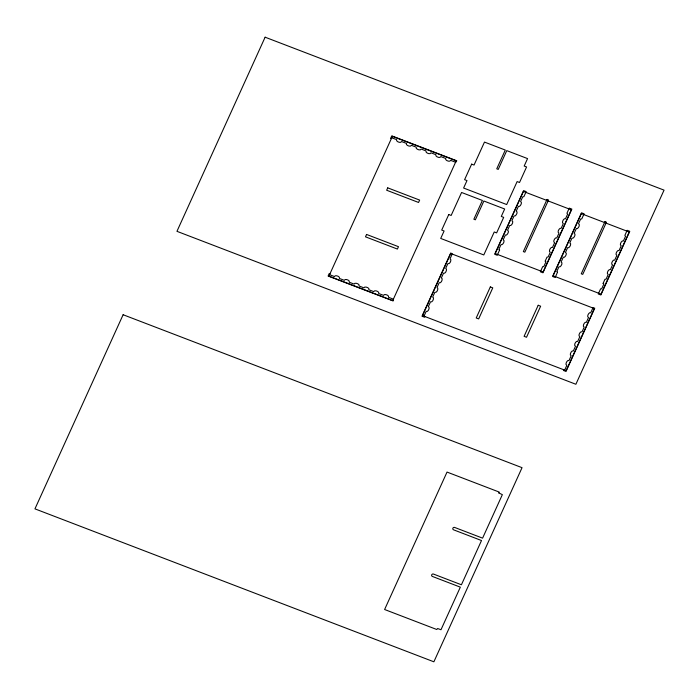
<?xml version="1.0" encoding="UTF-8"?>
<svg xmlns="http://www.w3.org/2000/svg" width="699" height="699" viewBox="0 0 699 699"><rect width="100%" height="100%" fill="white"/><g stroke="black" fill="none" stroke-linecap="round" stroke-linejoin="round"><path stroke-width="1.05" d="M423.987 316.184L426.163 311.404C428.155 312.558 430.409 306.861 428.33 306.625L430.505 301.846C432.62 302.973 434.717 297.258 432.672 297.066L434.839 292.287C436.936 293.414 439.077 287.743 437.015 287.507L439.182 282.728C441.305 283.855 443.402 278.15 441.357 277.957L443.524 273.178C445.516 274.331 447.779 268.634 445.691 268.399L447.867 263.619C449.955 264.738 452.113 259.111 450.034 258.84L452.244 253.912L450.741 252.951L421.995 316.236L424.59 317.232L424.913 316.533M563.735 369.754L563.42 370.453L566.015 371.449L594.762 308.163L592.953 307.857L590.699 312.768C589.222 311.518 586.138 316.962 588.532 317.547L586.365 322.326C584.722 321.103 581.891 326.59 584.189 327.106L582.022 331.885C580.441 330.662 577.479 336.036 579.847 336.665L577.68 341.435C576.055 340.247 573.163 345.612 575.513 346.215L573.337 350.994C571.852 349.745 568.776 355.188 571.17 355.774L568.995 360.553C567.3 359.356 564.556 364.843 566.828 365.332L564.661 370.112M391.746 137.773L396.656 139.651C395.319 141.285 400.955 143.749 401.558 141.539L406.469 143.417C405.193 145.243 410.881 147.419 411.379 145.305L416.289 147.183C414.961 148.817 420.597 151.281 421.2 149.062L426.11 150.949C424.826 152.705 430.435 155.012 431.021 152.828L435.931 154.715C434.603 156.358 440.23 158.813 440.842 156.593L445.752 158.481C444.468 160.237 450.077 162.535 450.663 160.359L455.722 162.273L456.788 160.796L391.763 135.868L390.619 138.393L391.335 138.664M329.963 273.781L329.246 273.501L328.102 276.035L393.126 300.963L393.546 299.242L388.478 297.267C389.78 295.249 383.856 293.353 383.568 295.38L378.657 293.501C379.968 291.666 374.271 289.526 373.747 291.614L368.836 289.736C370.155 287.813 364.266 285.847 363.926 287.857L359.015 285.97C360.317 283.951 354.402 282.073 354.113 284.091L349.203 282.204C350.479 280.299 344.817 278.254 344.292 280.325L339.382 278.438C340.675 276.463 334.786 274.55 334.471 276.559L329.561 274.681M499.61 249.962L497.26 255.266L494.665 254.279L523.586 190.6L526.181 191.596L523.848 196.716L522.738 196.795L520.563 201.574C522.957 202.116 519.899 207.603 518.396 206.354L516.22 211.133C518.588 211.683 515.617 217.109 514.053 215.912L511.886 220.692C514.324 221.321 511.222 226.668 509.711 225.471L507.544 230.251C509.973 230.888 506.827 236.271 505.368 235.03L503.201 239.809C505.595 240.342 502.537 245.821 501.034 244.58L498.859 249.36L499.61 249.997M498.85 492.952L502.354 494.647L482.59 538.151L454.665 527.448A1.346 1.267 -21.4 0 0 452.908 528.173A1.346 1.267 -21.4 0 0 453.581 529.825L481.506 540.528L461.419 584.775L433.494 574.071A1.346 1.267 -21.4 0 0 431.729 574.788A1.346 1.267 -21.4 0 0 432.41 576.448L460.335 587.151L440.982 629.755L437.6 628.497L436.788 629.511L384.607 609.511L447.028 472.07L499.208 492.07L498.85 492.917M545.203 261.173L545.954 261.81L543.787 266.59L542.712 266.599L540.344 271.789L542.94 272.785L571.861 209.106L569.266 208.11L566.924 213.274L567.658 214.025L565.491 218.804C563.875 217.572 561.009 223.051 563.315 223.575L561.148 228.355C559.628 227.14 556.579 232.522 558.982 233.134L556.806 237.913C555.12 236.734 552.315 242.169 554.639 242.693L552.463 247.472C550.952 246.231 547.902 251.657 550.296 252.252L548.13 257.031L547.029 257.075L545.211 261.094M557.522 272.164L555.172 277.477L552.577 276.481L581.498 212.802L584.093 213.798L581.743 218.953L580.651 218.997L578.475 223.776C580.834 224.335 577.916 229.709 576.308 228.556L574.132 233.335C576.561 233.929 573.477 239.355 571.965 238.114L569.799 242.894C572.21 243.488 569.126 248.914 567.623 247.673L565.456 252.453C567.868 253.012 564.766 258.473 563.28 257.232L561.114 262.011C563.464 262.562 560.554 267.935 558.947 266.782L556.771 271.562L557.522 272.164M603.115 283.375L603.866 284.012L601.699 288.792L600.598 288.836L598.257 293.991L600.852 294.987L629.773 231.308L627.178 230.312L624.845 235.441L625.57 236.227L623.403 241.006C621.935 239.757 618.807 245.148 621.228 245.777L619.061 250.557C617.47 249.333 614.561 254.829 616.894 255.336L614.718 260.115C613.18 258.901 610.166 264.301 612.551 264.895L610.376 269.674C608.733 268.477 605.876 273.868 608.209 274.454L606.042 279.233L604.967 279.242L603.115 283.375M123.12 314.733L34.95 508.863L433.878 661.804L522.048 467.675L123.12 314.733M265.122 37.196L176.952 231.325L575.88 384.267L664.05 190.137L265.122 37.196M392.392 136.34L328.906 276.114L392.733 300.579L456.22 160.805L392.392 136.34M366.564 234.445L365.49 236.821L397.399 249.062L398.482 246.686L366.564 234.445M387.727 187.856L386.652 190.233L418.561 202.465L419.645 200.089L387.727 187.856M448.758 214.541L441.707 230.067L444.101 230.985L440.711 238.438L483.795 254.952L494.237 231.972L496.631 232.889L503.682 217.363L501.288 216.445L504.669 209.001L483.874 201.024L475.346 219.801L473.861 219.233L482.389 200.456L461.585 192.478L451.152 215.458L448.758 214.541M471.65 164.134L464.599 179.669L466.993 180.587L463.603 188.031L506.688 204.554L517.129 181.574L519.523 182.491L526.574 166.956L524.18 166.039L527.562 158.594L506.766 150.617L498.238 169.403L496.753 168.826L505.281 150.049L484.477 142.08L474.044 165.051L471.65 164.134M450.733 253.492L422.519 315.616L566.129 370.671L594.342 308.556L450.733 253.492M523.429 191.456L495.215 253.58L543.088 271.928L571.301 209.805L523.429 191.456M490.331 286.913L476.22 317.975L478.666 318.91L492.769 287.848L490.331 286.913M547.046 199.416L523.35 251.596L524.835 252.164L548.532 199.984L547.046 199.416M538.204 305.262L524.093 336.324L526.53 337.259L540.642 306.197L538.204 305.262M581.341 213.658L553.127 275.782L601 294.13L629.214 232.007L581.341 213.658M604.958 221.618L581.262 273.798L582.748 274.366L606.444 222.186L604.958 221.618"/></g></svg>
